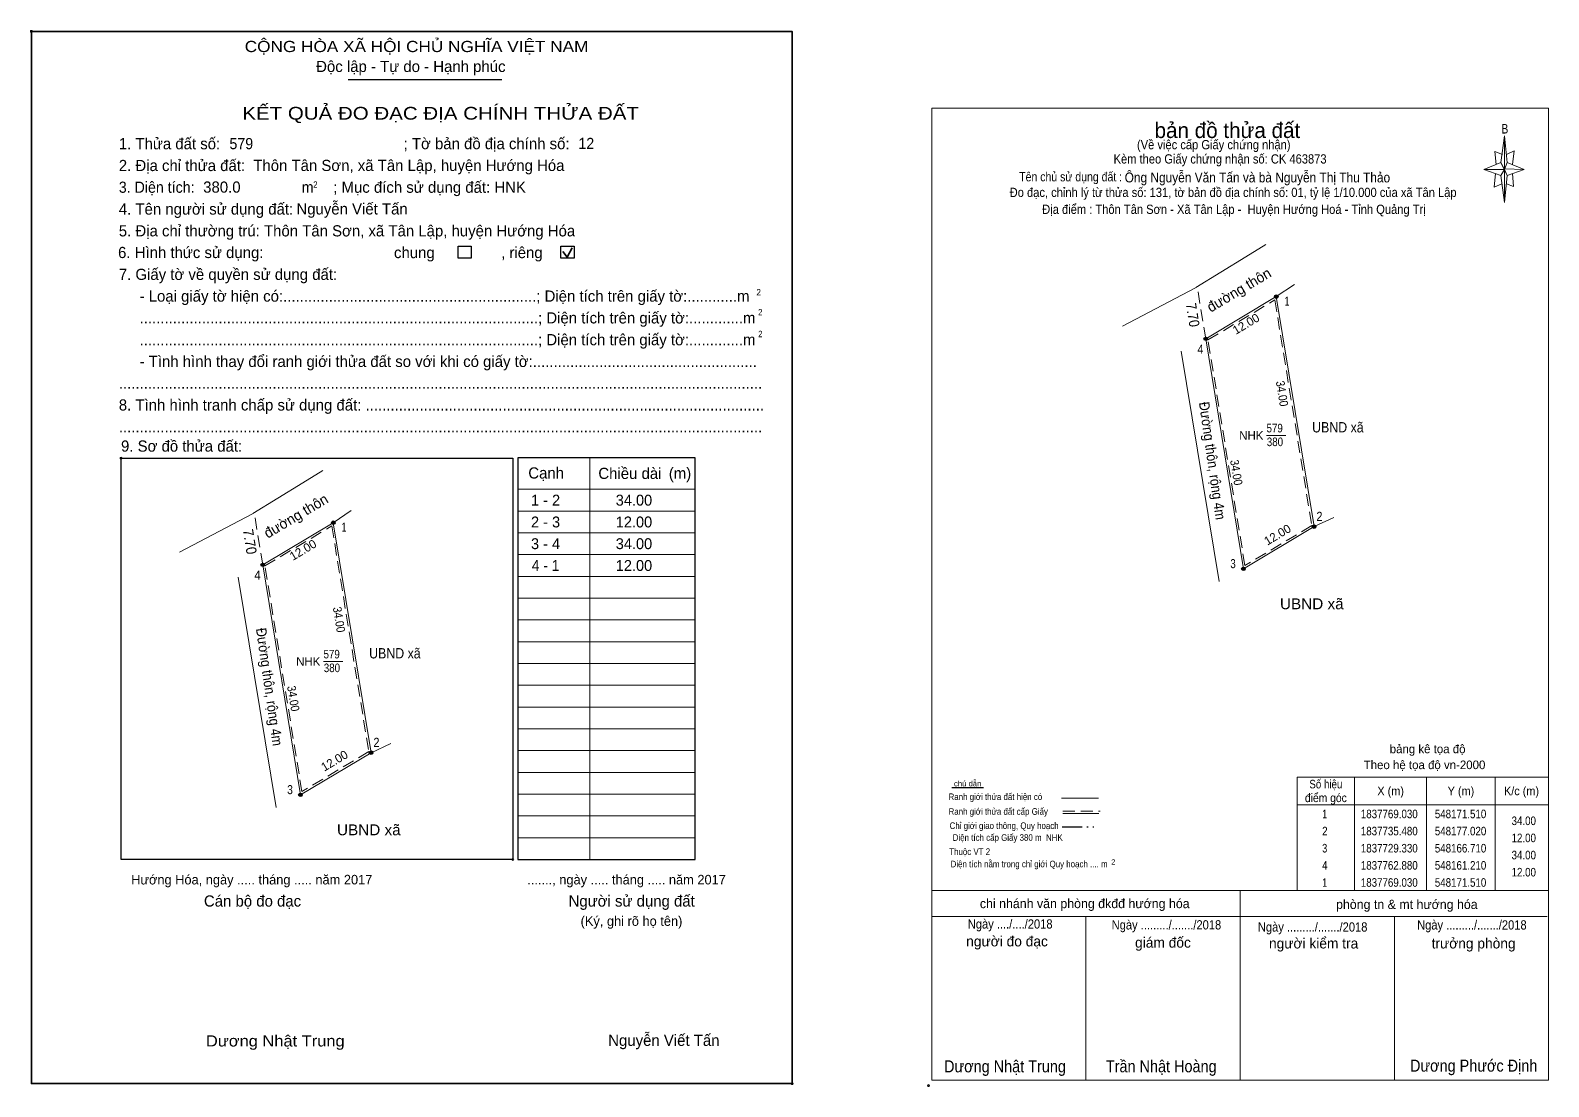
# Model space of a CAD drawing. Header units: metres. Extents: x 548127 to 548744, y 1837687 to 1837841.
# Drawn here: x 548127.3 to 548348.8, y 1837686.8 to 1837840.8 of the extents above; entities that cross this region are included whole.
import ezdxf
from ezdxf.enums import TextEntityAlignment as Align

# ---------------------------------------------------------------- set-up
doc = ezdxf.new("R2010")
doc.units = ezdxf.units.M
doc.header["$LTSCALE"] = 0.58
doc.header["$PDMODE"] = 32
doc.header["$PDSIZE"] = 0.29
doc.linetypes.add('DASH_DOUBLE_DOT', pattern=[9.2, 5, -1.2, 0.3, -1.2, 0.3, -1.2])
doc.linetypes.add('MEDIUM_DASHED', pattern=[4.5, 3, -1.5])
for name, color, linetype, lineweight in [('1', 7, 'Continuous', 13), ('10', 7, 'Continuous', 13), ('11', 7, 'Continuous', 25), ('2', 7, 'Continuous', 35), ('27', 7, 'Continuous', 13), ('4', 7, 'Continuous', 13), ('50', 7, 'Continuous', 25), ('63', 7, 'Continuous', 13)]:
    doc.layers.add(name, color=color, linetype=linetype, lineweight=lineweight)
for name, color, linetype in [('15', 7, 'Continuous'), ('36', 7, 'Continuous'), ('48', 7, 'Continuous'), ('52', 7, 'Continuous'), ('6', 7, 'Continuous'), ('9', 7, 'Continuous')]:
    doc.layers.add(name, color=color, linetype=linetype)

msp = doc.modelspace()

# ---------------------------------------------------------------- hatches: boundary and pattern name
at = {"layer": '11'}
for points in [[(548171.7747, 1837769.03, 1), (548171.2453, 1837769.03, 1)], [(548161.4747, 1837762.88, 1), (548160.9453, 1837762.88, 1)], [(548177.2847, 1837735.48, 1), (548176.7553, 1837735.48, 1)], [(548177.2847, 1837735.48, 1), (548176.7553, 1837735.48, 1)], [(548166.9747, 1837729.33, 1), (548166.4453, 1837729.33, 1)]]:
    msp.add_hatch(color=256, dxfattribs=at).paths.add_polyline_path(points)
at = {"layer": '4'}
for points in [[(548309.3547, 1837802, 1), (548308.8253, 1837802, 1)], [(548299.0547, 1837795.85, 1), (548298.5253, 1837795.85, 1)], [(548314.8647, 1837768.45, 1), (548314.3353, 1837768.45, 1)], [(548314.8647, 1837768.45, 1), (548314.3353, 1837768.45, 1)], [(548304.5547, 1837762.3, 1), (548304.0253, 1837762.3, 1)]]:
    msp.add_hatch(color=256, dxfattribs=at).paths.add_polyline_path(points)

# ---------------------------------------------------------------- linework, layer by layer
at = {"layer": '1', "lineweight": 25}
for p, q in [((548173.67, 1837833.66), (548196.12, 1837833.66)), ((548224.29, 1837719.91), (548224.29, 1837778.47))]:
    msp.add_line(p, q, dxfattribs=at)
at = {"layer": '1', "lineweight": 35}
for p, q in [((548204.98, 1837808.57), (548205.61, 1837807.75)), ((548205.61, 1837807.75), (548206.38, 1837809.13))]:
    msp.add_line(p, q, dxfattribs=at)
at = {"layer": '1'}
for p, q in [((548208.94, 1837778.47), (548208.94, 1837719.91)), ((548198.43, 1837773.9), (548216.21, 1837773.9)), ((548216.21, 1837773.9), (548224.29, 1837773.9)), ((548198.43, 1837770.72), (548216.21, 1837770.72)), ((548216.21, 1837770.72), (548224.29, 1837770.72)), ((548198.43, 1837767.55), (548216.21, 1837767.55)), ((548216.21, 1837767.55), (548224.29, 1837767.55)), ((548198.43, 1837764.37), (548216.21, 1837764.37)), ((548216.21, 1837764.37), (548224.29, 1837764.37)), ((548198.43, 1837761.2), (548216.21, 1837761.2)), ((548216.21, 1837761.2), (548224.29, 1837761.2)), ((548198.43, 1837758.02), (548216.21, 1837758.02)), ((548216.21, 1837758.02), (548224.29, 1837758.02)), ((548198.43, 1837754.84), (548216.21, 1837754.84)), ((548216.21, 1837754.84), (548224.29, 1837754.84)), ((548198.43, 1837751.67), (548216.21, 1837751.67)), ((548216.21, 1837751.67), (548224.29, 1837751.67)), ((548198.43, 1837748.49), (548216.21, 1837748.49)), ((548216.21, 1837748.49), (548224.29, 1837748.49)), ((548198.43, 1837745.32), (548216.21, 1837745.32)), ((548216.21, 1837745.32), (548224.29, 1837745.32)), ((548198.43, 1837742.14), (548216.21, 1837742.14)), ((548216.21, 1837742.14), (548224.29, 1837742.14)), ((548198.43, 1837738.96), (548216.21, 1837738.96)), ((548216.21, 1837738.96), (548224.29, 1837738.96)), ((548198.43, 1837735.79), (548216.21, 1837735.79)), ((548216.21, 1837735.79), (548224.29, 1837735.79)), ((548198.43, 1837732.61), (548216.21, 1837732.61)), ((548216.21, 1837732.61), (548224.29, 1837732.61)), ((548198.43, 1837729.44), (548216.21, 1837729.44)), ((548216.21, 1837729.44), (548224.29, 1837729.44)), ((548198.43, 1837726.26), (548216.21, 1837726.26)), ((548216.21, 1837726.26), (548224.29, 1837726.26)), ((548198.43, 1837723.08), (548216.21, 1837723.08)), ((548216.21, 1837723.08), (548224.29, 1837723.08))]:
    msp.add_line(p, q, dxfattribs=at)
at = {"layer": '1', "lineweight": 25}
msp.add_lwpolyline([(548140.54, 1837778.45), (548197.69, 1837778.45), (548197.69, 1837719.91), (548140.54, 1837719.91)], close=True, dxfattribs=at)
msp.add_lwpolyline([(548224.29, 1837778.47), (548198.43, 1837778.47), (548198.43, 1837719.91), (548224.29, 1837719.91), (548224.29, 1837720.48)], dxfattribs=at)
at = {"layer": '1'}
msp.add_lwpolyline([(548171.51, 1837769.03), (548177.02, 1837735.48), (548166.71, 1837729.33), (548161.21, 1837762.88)], close=True, dxfattribs=at)
for p in [(548127.46, 1837840.7), (548140.54, 1837778.45), (548197.69, 1837719.91), (548238.45, 1837687.2)]:
    msp.add_point(p, dxfattribs=at)
at = {"layer": '10'}
for p, q in [((548167.06, 1837774.85), (548170, 1837776.66)), ((548159.79, 1837770.36), (548167.06, 1837774.85)), ((548149.09, 1837764.75), (548159.72, 1837770.32)), ((548157.65, 1837761.06), (548163.16, 1837727.49))]:
    msp.add_line(p, q, dxfattribs=at)
at = {"layer": '10', "linetype": 'MEDIUM_DASHED'}
msp.add_line((548161.21, 1837762.88), (548159.98, 1837770.48), dxfattribs=at)
at = {"layer": '10'}
msp.add_lwpolyline([(548177.02, 1837735.48), (548166.71, 1837729.33), (548161.21, 1837762.88), (548171.51, 1837769.03)], close=True, dxfattribs=at)
at = {"layer": '10', "linetype": 'MEDIUM_DASHED'}
msp.add_lwpolyline([(548176.69, 1837735.63), (548166.93, 1837729.81), (548161.54, 1837762.73), (548171.29, 1837768.55)], close=True, dxfattribs=at)
at = {"layer": '11'}
for centre in [(548171.51, 1837769.03), (548161.21, 1837762.88), (548177.02, 1837735.48), (548177.02, 1837735.48), (548166.71, 1837729.33)]:
    msp.add_circle(centre, 0.2647, dxfattribs=at)
at = {"layer": '2'}
msp.add_lwpolyline([(548127.46, 1837840.7), (548238.44, 1837840.7), (548238.44, 1837687.2), (548127.46, 1837687.2)], close=True, dxfattribs=at)
at = {"layer": '27'}
for p, q in [((548171.51, 1837769.03), (548174.14, 1837770.81)), ((548177.02, 1837735.48), (548179.9, 1837736.83))]:
    msp.add_line(p, q, dxfattribs=at)
at = {"layer": '4'}
for p, q in [((548341.87, 1837821.56), (548342.37, 1837825.46)), ((548341.87, 1837819.66), (548339.37, 1837820.56)), ((548342.77, 1837821.56), (548345.27, 1837820.56)), ((548342.77, 1837819.66), (548342.37, 1837815.76)), ((548343.67, 1837818.06), (548342.67, 1837818.46)), ((548343.57, 1837819.96), (548343.67, 1837818.06)), ((548304.64, 1837807.82), (548307.58, 1837809.63)), ((548297.37, 1837803.33), (548304.64, 1837807.82)), ((548286.67, 1837797.72), (548297.3, 1837803.29)), ((548309.09, 1837802), (548311.72, 1837803.78)), ((548295.23, 1837794.03), (548300.74, 1837760.46)), ((548307.67, 1837781.77), (548310.48, 1837781.77)), ((548314.6, 1837768.45), (548317.48, 1837769.8)), ((548277.75, 1837728.85), (548283.13, 1837728.85)), ((548277.95, 1837726.61), (548283.22, 1837726.61)), ((548258.82, 1837715.39), (548348.82, 1837715.39)), ((548258.82, 1837715.39), (548348.82, 1837715.39)), ((548258.82, 1837715.39), (548348.82, 1837715.39)), ((548303.82, 1837687.69), (548303.82, 1837715.39)), ((548258.82, 1837711.59), (548348.62, 1837711.59)), ((548281.32, 1837687.69), (548281.32, 1837711.59)), ((548326.32, 1837687.69), (548326.32, 1837711.59)), ((548348.82, 1837687.69), (548258.82, 1837687.69))]:
    msp.add_line(p, q, dxfattribs=at)
at = {"layer": '4', "linetype": 'MEDIUM_DASHED'}
for p, q in [((548298.79, 1837795.85), (548297.56, 1837803.45)), ((548277.95, 1837726.93), (548283.39, 1837726.93))]:
    msp.add_line(p, q, dxfattribs=at)
at = {"layer": '4', "lineweight": 25}
msp.add_line((548266.37, 1837730.34), (548261.75, 1837730.34), dxfattribs=at)
at = {"layer": '4', "linetype": 'DASH_DOUBLE_DOT', "lineweight": 25}
msp.add_line((548277.85, 1837724.64), (548283.09, 1837724.64), dxfattribs=at)
at = {"layer": '4'}
for points in [[(548258.82, 1837829.49), (548348.82, 1837829.49), (548348.82, 1837687.69), (548258.82, 1837687.69)], [(548342.37, 1837825.46), (548342.77, 1837821.56), (548342.37, 1837820.56)], [(548342.37, 1837820.56), (548339.37, 1837820.56), (548341.87, 1837821.56), (548342.77, 1837819.66), (548345.27, 1837820.56), (548342.37, 1837820.66)], [(548342.37, 1837820.56), (548342.37, 1837815.76), (548341.87, 1837819.66)], [(548314.6, 1837768.45), (548304.29, 1837762.3), (548298.79, 1837795.85), (548309.09, 1837802)], [(548309.09, 1837802), (548314.6, 1837768.45), (548304.29, 1837762.3), (548298.79, 1837795.85)]]:
    msp.add_lwpolyline(points, close=True, dxfattribs=at)
for points in [[(548342.07, 1837822.76), (548340.97, 1837823.16), (548341.17, 1837821.26)], [(548342.67, 1837822.76), (548343.77, 1837823.26), (548343.57, 1837821.26)], [(548342.37, 1837820.56), (548341.87, 1837821.56), (548339.37, 1837820.56)], [(548342.37, 1837820.56), (548342.77, 1837819.66), (548345.27, 1837820.56)], [(548341.07, 1837819.96), (548340.87, 1837817.96), (548341.97, 1837818.46)]]:
    msp.add_lwpolyline(points, dxfattribs=at)
at = {"layer": '4', "linetype": 'MEDIUM_DASHED'}
msp.add_lwpolyline([(548314.27, 1837768.6), (548304.51, 1837762.78), (548299.12, 1837795.7), (548308.87, 1837801.52)], close=True, dxfattribs=at)
at = {"layer": '4', "lineweight": 25}
for centre in [(548309.09, 1837802), (548298.79, 1837795.85), (548314.6, 1837768.45), (548314.6, 1837768.45), (548304.29, 1837762.3)]:
    msp.add_circle(centre, 0.2647, dxfattribs=at)
at = {"layer": '4'}
msp.add_point((548258.35, 1837686.91), dxfattribs=at)
at = {"layer": '50'}
for points in [[(548189.73, 1837809.39), (548191.64, 1837809.39), (548191.64, 1837807.62), (548189.73, 1837807.62)], [(548204.73, 1837809.39), (548206.64, 1837809.39), (548206.64, 1837807.62), (548204.73, 1837807.62)]]:
    msp.add_lwpolyline(points, close=True, dxfattribs=at)
at = {"layer": '63'}
for p, q in [((548170.09, 1837748.8), (548172.9, 1837748.8)), ((548320.52, 1837731.89), (548320.52, 1837715.39)), ((548331.02, 1837731.89), (548331.02, 1837715.39)), ((548341.02, 1837731.89), (548341.02, 1837715.39)), ((548312.12, 1837727.89), (548348.82, 1837727.89))]:
    msp.add_line(p, q, dxfattribs=at)
msp.add_lwpolyline([(548312.12, 1837731.89), (548348.82, 1837731.89), (548348.82, 1837715.39), (548312.12, 1837715.39)], close=True, dxfattribs=at)

# ---------------------------------------------------------------- texts
at = {"layer": '1'}
for s, height, width, p in [('CỘNG HÒA XÃ HỘI CHỦ NGHĨA VIỆT NAM', 1.63, 1.15, (548158.59, 1837837.68)), ('3. Diện tích:', 1.63, 0.95, (548140.22, 1837817.15)), ('m', 1.63, 0.95, (548166.91, 1837817.15)), ('2', 0.9315, 0.9, (548168.59, 1837817.89)), ('2', 0.9315, 0.95, (548233.24, 1837802.18)), ('2', 0.9315, 0.9, (548233.49, 1837799.27)), ('2', 0.9315, 0.9, (548233.49, 1837796.09)), ('Dương Nhật Trung', 1.63, 1.1, (548152.93, 1837692.62))]:
    msp.add_text(s, height=height, dxfattribs=dict(at, width=width)).set_placement(p)
for s, height, p in [('Độc lập - Tự do - Hạnh phúc', 1.63, (548169.01, 1837834.77)), ('1. Thửa đất số:', 1.63, (548140.22, 1837823.5)), ('; Tờ bản đồ địa chính số:', 1.63, (548181.77, 1837823.51)), ('2. Địa chỉ thửa đất:', 1.63, (548140.22, 1837820.32)), ('; Mục đích sử dụng đất: HNK', 1.63, (548171.5, 1837817.15)), ('4. Tên người sử dụng đất:', 1.63, (548140.22, 1837813.97)), ('5. Địa chỉ thường trú: Thôn Tân Sơn, xã Tân Lập, huyện Hướng Hóa', 1.63, (548140.22, 1837810.79)), ('chung                , riêng', 1.63, (548180.37, 1837807.62)), ('7. Giấy tờ về quyền sử dụng đất:', 1.63, (548140.22, 1837804.44)), ('     - Loại giấy tờ hiện có:.............................................................; Diện tích trên giấy tờ:............m', 1.63, (548140.22, 1837801.27)), ('     ................................................................................................; Diện tích trên giấy tờ:.............m', 1.63, (548140.22, 1837798.09)), ('     ................................................................................................; Diện tích trên giấy tờ:.............m', 1.63, (548140.22, 1837794.91)), ('     - Tình hình thay đổi ranh giới thửa đất so với khi có giấy tờ:......................................................', 1.63, (548140.22, 1837791.74)), ('8. Tình hình tranh chấp sử dụng đất: ................................................................................................', 1.63, (548140.22, 1837785.39)), ('...........................................................................................................................................................', 1.63, (548140.22, 1837788.56)), ('...........................................................................................................................................................', 1.63, (548140.22, 1837782.21)), ('9. Sơ đồ thửa đất:', 1.63, (548140.54, 1837779.39)), ('Cạnh', 1.63, (548199.96, 1837775.47)), ('Chiều dài', 1.63, (548210.18, 1837775.41)), ('(m)', 1.63, (548220.46, 1837775.43)), ('Hướng Hóa, ngày ..... tháng ..... năm 2017', 1.397, (548142.02, 1837716.26)), ('......., ngày ..... tháng ..... năm 2017', 1.397, (548199.81, 1837716.26)), ('Cán bộ đo đạc', 1.63, (548152.64, 1837713.03)), ('Người sử dụng đất', 1.63, (548205.84, 1837713.03)), ('(Ký, ghi rõ họ tên)', 1.397, (548207.59, 1837710.22))]:
    msp.add_text(s, height=height, dxfattribs=at).set_placement(p)
for s, height, width, p in [('KẾT QUẢ ĐO ĐẠC ĐỊA CHÍNH THỬA ĐẤT', 1.863, 1.2, (548187.17, 1837827.82)), ('579', 1.25, 0.85, (548171.27, 1837749.23)), ('380', 1.25, 0.85, (548171.31, 1837747.23))]:
    msp.add_text(s, height=height, dxfattribs=dict(at, width=width)).set_placement(p, align=Align.CENTER)
msp.add_text('NHK', height=1.25, dxfattribs=at).set_placement((548167.865, 1837748.16), align=Align.CENTER)
at = {"layer": '10'}
msp.add_text('đường thôn', height=1.5, rotation=30.841, dxfattribs=at).set_placement((548161.95, 1837766.68))
at = {"layer": '10', "width": 0.95}
msp.add_text('7.70', height=1.5, rotation=279.159, dxfattribs=at).set_placement((548158.3, 1837767.98))
at = {"layer": '15', "width": 0.9}
msp.add_text('Đường thôn, rộng 4m', height=1.5, rotation=278.13, dxfattribs=at).set_placement((548161.4491, 1837744.9761), align=Align.CENTER)
at = {"layer": '36'}
for height, width, p in [(1.5, 0.9, (548180.5, 1837749.23)), (1.588, 1.05, (548176.695, 1837723.43))]:
    msp.add_text('UBND xã', height=height, dxfattribs=dict(at, width=width)).set_placement(p, align=Align.CENTER)
at = {"layer": '4'}
for s, height, p in [('bản đồ thửa đất', 2.25, (548301.955, 1837825.14)), ('NHK', 1.25, (548305.445, 1837781.13)), ('bảng kê tọa độ', 1.25, (548331.165, 1837735.4)), ('Theo hệ tọa độ vn-2000', 1.25, (548330.715, 1837733.08)), ('chi nhánh văn phòng đkđđ hướng hóa', 1.35, (548281.14, 1837712.8)), ('phòng tn & mt hướng hóa', 1.35, (548328.135, 1837712.68)), ('người đo đạc', 1.5, (548269.805, 1837707.22)), ('giám đốc', 1.5, (548292.555, 1837707.04)), ('người kiểm tra', 1.5, (548314.535, 1837706.92)), ('trưởng phòng', 1.5, (548337.875, 1837706.92))]:
    msp.add_text(s, height=height, dxfattribs=at).set_placement(p, align=Align.CENTER)
for s, height, width, p in [('B', 1.378, 0.8, (548342.44, 1837825.8)), ('(Về việc cấp Giấy chứng nhận)', 1.35, 0.9, (548299.965, 1837823.5)), ('Kèm theo Giấy chứng nhận số: CK 463873', 1.35, 0.9, (548300.885, 1837821.42)), ('Tên chủ sử dụng đất :', 1.35, 0.85, (548279.085, 1837818.82)), ('Đo đạc, chỉnh lý từ thửa số: 131, tờ bản đồ địa chính số: 01, tỷ lệ 1/10.000 của xã Tân Lập', 1.35, 0.9, (548302.79, 1837816.54)), ('Địa điểm : Thôn Tân Sơn - Xã Tân Lập -  Huyện Hướng Hoá - Tỉnh Quảng Trị ', 1.35, 0.9, (548303.135, 1837814.07)), ('1', 1.323, 0.75, (548310.65, 1837800.67)), ('4', 1.323, 0.9, (548298.02, 1837793.68)), ('579', 1.25, 0.85, (548308.85, 1837782.2)), ('UBND xã', 1.5, 0.9, (548318.075, 1837782.2)), ('380', 1.25, 0.85, (548308.89, 1837780.2)), ('2', 1.323, 0.9, (548315.385, 1837769.29)), ('3', 1.323, 0.8, (548302.775, 1837762.4)), ('UBND xã', 1.588, 1.05, (548314.27, 1837756.4)), ('Ranh giới thửa đất hiện có ', 0.96, 0.9, (548268.265, 1837728.57)), ('chú dẫn', 0.7999, 1.05, (548264.06, 1837730.57)), ('Ranh giới thửa đất cấp Giấy', 0.96, 0.9, (548268.52, 1837726.42)), ('Chỉ giới giao thông, Quy hoạch', 0.96, 0.9, (548269.38, 1837724.35)), ('Diện tích cấp Giấy 380 m  NHK', 0.96, 0.9, (548269.905, 1837722.62)), ('Thuộc VT 2', 0.96, 0.9, (548264.355, 1837720.56)), ('Diện tích nằm trong chỉ giới Quy hoạch .... m', 0.96, 0.9, (548273.025, 1837718.76)), ('2', 0.8, 0.8, (548285.31, 1837719.14)), ('Ngày ..../..../2018', 1.35, 0.9, (548270.26, 1837709.82)), ('Ngày ........./......./2018', 1.35, 0.9, (548293.06, 1837709.69)), ('Ngày ........./......./2018', 1.35, 0.9, (548314.39, 1837709.38)), ('Ngày ........./......./2018', 1.35, 0.9, (548337.62, 1837709.68)), ('Dương Nhật Trung', 1.75, 0.9, (548269.505, 1837688.85)), ('Trần Nhật Hoàng', 1.75, 0.9, (548292.3, 1837688.86)), ('Dương Phước Định', 1.75, 0.9, (548337.885, 1837688.95))]:
    msp.add_text(s, height=height, dxfattribs=dict(at, width=width)).set_placement(p, align=Align.CENTER)
at = {"layer": '4', "width": 0.9}
msp.add_text('Ông Nguyễn Văn Tấn và bà Nguyễn Thị Thu Thảo', height=1.44, dxfattribs=at).set_placement((548286.97, 1837818.67))
at = {"layer": '4'}
msp.add_text('đường thôn', height=1.5, rotation=30.841, dxfattribs=at).set_placement((548299.53, 1837799.65))
at = {"layer": '4', "width": 0.9}
msp.add_text('7.70', height=1.5, rotation=279.159, dxfattribs=at).set_placement((548295.88, 1837800.95))
at = {"layer": '4'}
for rotation, p in [(30.841, (548304.9896, 1837797.4923)), (30.816, (548309.5798, 1837766.7413))]:
    msp.add_text('12.00', height=1.25, rotation=rotation, dxfattribs=at).set_placement(p, align=Align.CENTER)
at = {"layer": '4', "width": 0.9}
for s, height, rotation, p in [('34.00', 1.25, 279.327, (548309.321, 1837787.7663)), ('Đường thôn, rộng 4m', 1.5, 278.13, (548299.027, 1837777.9611)), ('34.00', 1.25, 279.31, (548302.6505, 1837776.2561))]:
    msp.add_text(s, height=height, rotation=rotation, dxfattribs=at).set_placement(p, align=Align.CENTER)
at = {"layer": '48'}
msp.add_text('6. Hình thức sử dụng:', height=1.63, dxfattribs=at).set_placement((548140.11, 1837807.63))
at = {"layer": '52'}
for s, p in [('1 - 2', (548202.48, 1837771.52)), ('34.00', (548215.375, 1837771.52)), ('2 - 3', (548202.48, 1837768.34)), ('12.00', (548215.375, 1837768.34)), ('3 - 4', (548202.48, 1837765.17)), ('34.00', (548215.375, 1837765.17)), ('12.00', (548215.375, 1837761.99))]:
    msp.add_text(s, height=1.588, dxfattribs=at).set_placement(p, align=Align.CENTER)
at = {"layer": '52', "width": 0.95}
msp.add_text('4 - 1', height=1.588, dxfattribs=at).set_placement((548202.48, 1837761.99), align=Align.CENTER)
at = {"layer": '6', "width": 0.95}
for s, p in [('579', (548156.36, 1837823.51)), ('12', (548207.27, 1837823.54))]:
    msp.add_text(s, height=1.63, dxfattribs=at).set_placement(p)
at = {"layer": '6'}
for s, p in [('Thôn Tân Sơn, xã Tân Lập, huyện Hướng Hóa', (548159.84, 1837820.33)), ('380.0', (548152.53, 1837817.17)), ('Nguyễn Viết Tấn', (548166.13, 1837813.99)), ('Nguyễn Viết Tấn', (548211.62, 1837692.71))]:
    msp.add_text(s, height=1.63, dxfattribs=at).set_placement(p)
at = {"layer": '63'}
for rotation, p in [(30.841, (548167.4096, 1837764.5223)), (30.816, (548171.9998, 1837733.7713))]:
    msp.add_text('12.00', height=1.25, rotation=rotation, dxfattribs=at).set_placement(p, align=Align.CENTER)
at = {"layer": '63', "width": 0.9}
for rotation, p in [(279.327, (548171.741, 1837754.7963)), (279.31, (548165.0705, 1837743.2861))]:
    msp.add_text('34.00', height=1.25, rotation=rotation, dxfattribs=at).set_placement(p, align=Align.CENTER)
at = {"layer": '63'}
for s, width, p in [('điểm góc', 0.9, (548316.32, 1837728.27)), ('Số hiệu', 0.85, (548316.32, 1837730.27)), ('X (m)', 0.95, (548325.77, 1837729.27)), ('Y (m)', 0.95, (548336.025, 1837729.27)), ('K/c (m)', 0.95, (548344.865, 1837729.27)), (' 1', 0.75, (548315.97, 1837725.92)), ('1837769.030', 0.85, (548325.57, 1837725.92)), ('548171.510', 0.85, (548335.97, 1837725.92)), (' 2', 0.85, (548315.975, 1837723.42)), ('1837735.480', 0.85, (548325.57, 1837723.42)), ('548177.020', 0.85, (548335.97, 1837723.42)), (' 3', 0.8, (548315.965, 1837720.92)), ('1837729.330', 0.85, (548325.57, 1837720.92)), ('548166.710', 0.85, (548335.97, 1837720.92)), (' 4', 0.85, (548315.97, 1837718.42)), ('1837762.880', 0.85, (548325.57, 1837718.42)), ('548161.210', 0.85, (548335.97, 1837718.42)), (' 1', 0.75, (548315.97, 1837715.92)), ('1837769.030', 0.85, (548325.57, 1837715.92)), ('548171.510', 0.85, (548335.97, 1837715.92))]:
    msp.add_text(s, height=1.25, dxfattribs=dict(at, width=width)).set_placement(p, align=Align.CENTER)
at = {"layer": '63', "width": 0.85}
for s, p in [('34.00', (548346.97, 1837724.92)), ('12.00', (548346.97, 1837722.42)), ('34.00', (548346.97, 1837719.92)), ('12.00', (548346.97, 1837717.42))]:
    msp.add_text(s, height=1.25, dxfattribs=at).set_placement(p, align=Align.RIGHT)
at = {"layer": '9'}
for s, width, p in [('1', 0.75, (548173.075, 1837767.7)), ('4', 0.95, (548160.45, 1837760.71)), ('2', 0.9, (548177.81, 1837736.32)), ('3', 0.85, (548165.2, 1837729.43))]:
    msp.add_text(s, height=1.323, dxfattribs=dict(at, width=width)).set_placement(p, align=Align.CENTER)

doc.saveas('drawing.dxf')
